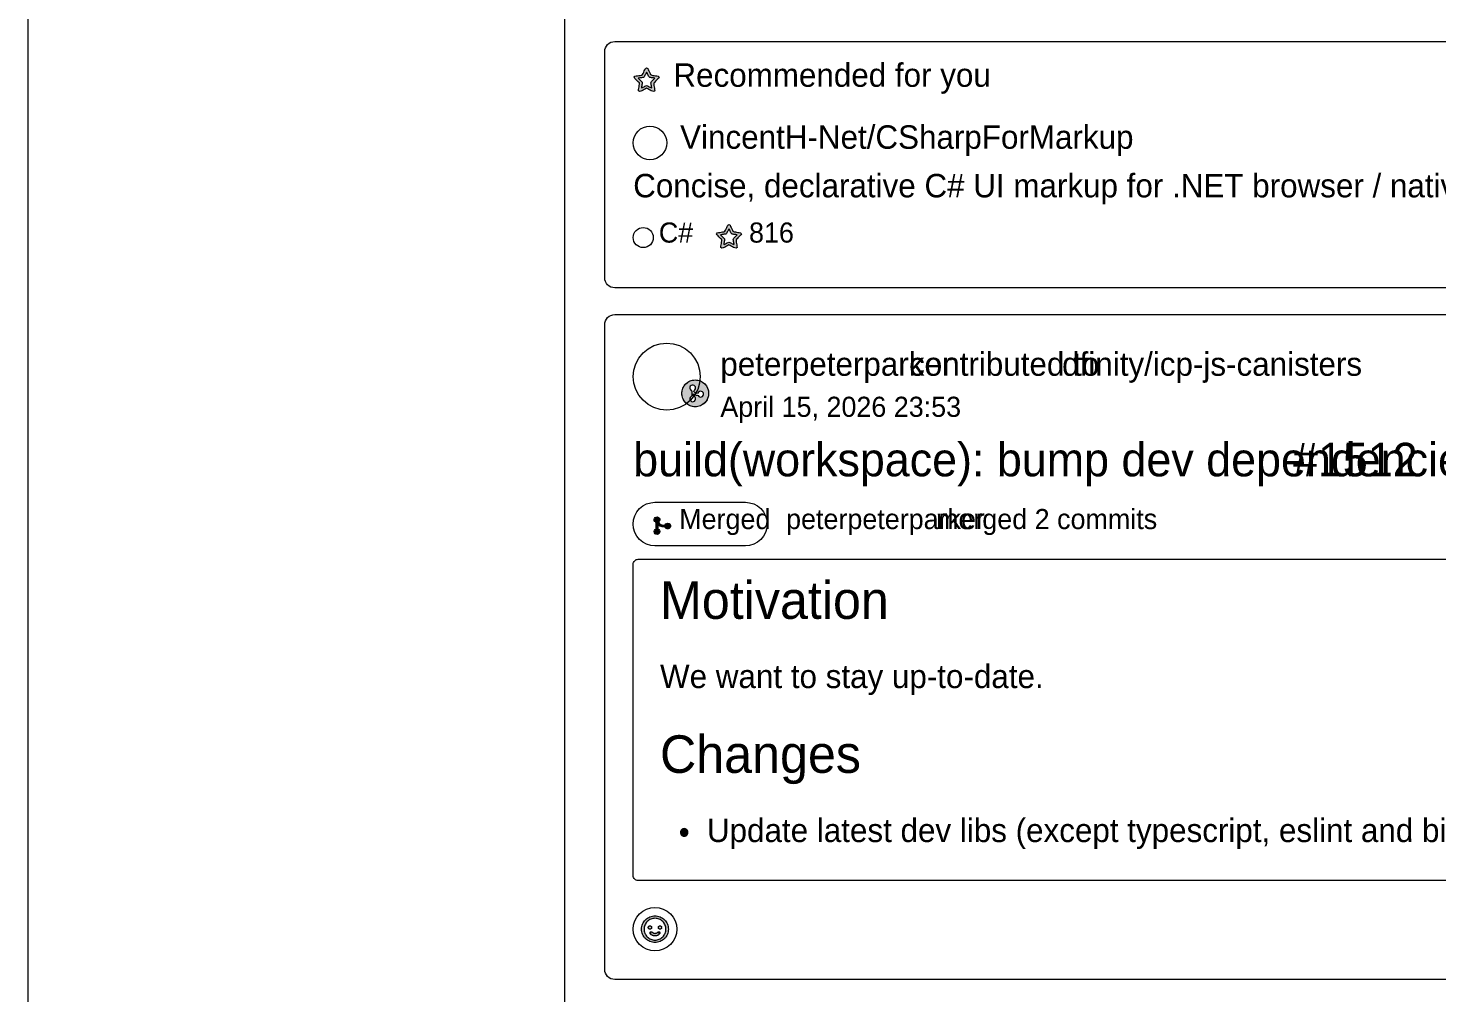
# Model space of a CAD drawing. Extents: x 0 to 2255, y 0 to 8703.
# Drawn here: x 0 to 840, y 6424 to 7000 of the extents above; entities that cross this region are included whole.
import ezdxf

# ---------------------------------------------------------------- set-up
doc = ezdxf.new("R2010")
doc.units = 0
doc.layers.get('0').update_dxf_attribs({"lineweight": 0})
doc.styles.add('Mona Sans VF', font='Mona Sans VF.ttf')

msp = doc.modelspace()

# ---------------------------------------------------------------- hatches: boundary and pattern name
at = {"true_color": 0x9198a1}
h = msp.add_hatch(color=256, dxfattribs=at)
h.dxf.hatch_style = 1
h.paths.add_polyline_path([(369, 6976.19), (369.65, 6975.8), (370.01, 6975.09), (370.36, 6974.38), (370.71, 6973.67), (371.06, 6972.95), (371.41, 6972.24), (372.03, 6971.89), (372.81, 6971.77), (373.6, 6971.66), (374.39, 6971.54), (375.17, 6971.43), (375.96, 6971.29), (376.4, 6970.68), (376.09, 6969.98), (375.53, 6969.42), (374.96, 6968.87), (374.39, 6968.31), (373.82, 6967.76), (373.25, 6967.2), (373.24, 6966.47), (373.38, 6965.68), (373.51, 6964.9), (373.65, 6964.12), (373.78, 6963.33), (373.83, 6962.55), (373.26, 6962.04), (372.52, 6962.24), (371.81, 6962.61), (371.11, 6962.98), (370.41, 6963.35), (369.7, 6963.72), (369, 6964.09), (368.29, 6963.72), (367.59, 6963.35), (366.89, 6962.98), (366.18, 6962.61), (365.48, 6962.24), (364.73, 6962.04), (364.17, 6962.55), (364.22, 6963.34), (364.36, 6964.12), (364.49, 6964.9), (364.62, 6965.69), (364.76, 6966.47), (364.75, 6967.21), (364.18, 6967.76), (363.61, 6968.32), (363.04, 6968.87), (362.47, 6969.43), (361.9, 6969.98), (361.59, 6970.68), (362.04, 6971.29), (362.83, 6971.43), (363.61, 6971.54), (364.4, 6971.66), (365.19, 6971.77), (365.97, 6971.89), (366.59, 6972.24), (366.94, 6972.95), (367.29, 6973.67), (367.64, 6974.38), (367.99, 6975.09), (368.35, 6975.8), (369, 6976.19)])
h.paths.add_polyline_path([(369, 6973.74), (368.76, 6973.25), (368.52, 6972.76), (368.28, 6972.27), (368.03, 6971.79), (367.79, 6971.3), (367.54, 6970.81), (367.08, 6970.53), (366.54, 6970.45), (366, 6970.38), (365.47, 6970.3), (364.93, 6970.22), (364.39, 6970.14), (364.03, 6970), (364.42, 6969.62), (364.81, 6969.24), (365.2, 6968.86), (365.6, 6968.48), (365.99, 6968.1), (366.34, 6967.69), (366.4, 6967.16), (366.31, 6966.62), (366.21, 6966.08), (366.12, 6965.54), (366.03, 6965.01), (365.94, 6964.47), (366.08, 6964.25), (366.56, 6964.5), (367.04, 6964.76), (367.52, 6965.01), (368.01, 6965.26), (368.49, 6965.52), (369, 6965.69), (369.51, 6965.52), (369.99, 6965.26), (370.48, 6965.01), (370.96, 6964.75), (371.44, 6964.5), (371.93, 6964.25), (372.06, 6964.47), (371.97, 6965.01), (371.88, 6965.54), (371.79, 6966.08), (371.69, 6966.62), (371.6, 6967.16), (371.66, 6967.69), (372.01, 6968.1), (372.4, 6968.48), (372.8, 6968.86), (373.19, 6969.24), (373.58, 6969.62), (373.97, 6970), (373.61, 6970.14), (373.07, 6970.22), (372.53, 6970.3), (371.99, 6970.37), (371.45, 6970.45), (370.91, 6970.53), (370.46, 6970.82), (370.21, 6971.3), (369.97, 6971.79), (369.72, 6972.28), (369.48, 6972.77), (369.24, 6973.26), (369, 6973.74)])
h = msp.add_hatch(color=256, dxfattribs=at)
h.dxf.hatch_style = 1
h.paths.add_polyline_path([(418.12, 6882.69), (418.78, 6882.3), (419.13, 6881.59), (419.48, 6880.88), (419.84, 6880.17), (420.19, 6879.45), (420.54, 6878.74), (421.15, 6878.39), (421.94, 6878.27), (422.73, 6878.16), (423.51, 6878.04), (424.3, 6877.93), (425.08, 6877.79), (425.53, 6877.18), (425.22, 6876.48), (424.65, 6875.92), (424.08, 6875.37), (423.51, 6874.81), (422.94, 6874.26), (422.37, 6873.7), (422.37, 6872.97), (422.5, 6872.18), (422.64, 6871.4), (422.77, 6870.62), (422.91, 6869.83), (422.95, 6869.05), (422.39, 6868.54), (421.64, 6868.74), (420.94, 6869.11), (420.23, 6869.48), (419.53, 6869.85), (418.83, 6870.22), (418.12, 6870.59), (417.42, 6870.22), (416.72, 6869.85), (416.01, 6869.48), (415.31, 6869.11), (414.6, 6868.74), (413.86, 6868.54), (413.29, 6869.05), (413.35, 6869.84), (413.48, 6870.62), (413.61, 6871.4), (413.75, 6872.19), (413.88, 6872.97), (413.88, 6873.71), (413.31, 6874.26), (412.74, 6874.82), (412.17, 6875.37), (411.6, 6875.93), (411.03, 6876.48), (410.72, 6877.18), (411.17, 6877.79), (411.95, 6877.93), (412.74, 6878.04), (413.52, 6878.16), (414.31, 6878.27), (415.1, 6878.39), (415.71, 6878.74), (416.06, 6879.45), (416.41, 6880.17), (416.77, 6880.88), (417.12, 6881.59), (417.47, 6882.3), (418.12, 6882.69)])
h.paths.add_polyline_path([(418.12, 6880.24), (417.88, 6879.75), (417.64, 6879.26), (417.4, 6878.77), (417.16, 6878.29), (416.92, 6877.8), (416.66, 6877.31), (416.21, 6877.03), (415.67, 6876.95), (415.13, 6876.88), (414.59, 6876.8), (414.05, 6876.72), (413.51, 6876.64), (413.16, 6876.5), (413.55, 6876.12), (413.94, 6875.74), (414.33, 6875.36), (414.72, 6874.98), (415.11, 6874.6), (415.47, 6874.19), (415.52, 6873.66), (415.43, 6873.12), (415.34, 6872.58), (415.25, 6872.04), (415.15, 6871.51), (415.06, 6870.97), (415.2, 6870.75), (415.68, 6871), (416.17, 6871.26), (416.65, 6871.51), (417.13, 6871.76), (417.62, 6872.02), (418.13, 6872.19), (418.64, 6872.02), (419.12, 6871.76), (419.6, 6871.51), (420.09, 6871.25), (420.57, 6871), (421.05, 6870.75), (421.19, 6870.97), (421.1, 6871.51), (421, 6872.04), (420.91, 6872.58), (420.82, 6873.12), (420.73, 6873.66), (420.78, 6874.19), (421.14, 6874.6), (421.53, 6874.98), (421.92, 6875.36), (422.31, 6875.74), (422.7, 6876.12), (423.09, 6876.5), (422.74, 6876.64), (422.2, 6876.72), (421.66, 6876.8), (421.12, 6876.87), (420.58, 6876.95), (420.04, 6877.03), (419.58, 6877.32), (419.33, 6877.8), (419.09, 6878.29), (418.85, 6878.78), (418.61, 6879.27), (418.37, 6879.76), (418.12, 6880.24)])
at = {"true_color": 0xab7df8}
h = msp.add_hatch(color=256, dxfattribs=at)
h.dxf.hatch_style = 1
h.paths.add_polyline_path([(398, 6773.94), (397.22, 6773.98), (396.44, 6774.09), (395.68, 6774.28), (394.94, 6774.54), (394.23, 6774.88), (393.56, 6775.29), (392.92, 6775.75), (392.34, 6776.28), (391.82, 6776.86), (391.35, 6777.49), (390.94, 6778.17), (390.61, 6778.88), (390.34, 6779.61), (390.15, 6780.38), (390.04, 6781.15), (390, 6781.94), (390.04, 6782.72), (390.15, 6783.5), (390.34, 6784.26), (390.61, 6785), (390.94, 6785.71), (391.35, 6786.38), (391.82, 6787.01), (392.34, 6787.59), (392.92, 6788.12), (393.56, 6788.59), (394.23, 6788.99), (394.94, 6789.33), (395.68, 6789.59), (396.44, 6789.79), (397.22, 6789.9), (398, 6789.94), (398.78, 6789.9), (399.56, 6789.79), (400.32, 6789.59), (401.06, 6789.33), (401.77, 6788.99), (402.44, 6788.59), (403.08, 6788.12), (403.66, 6787.59), (404.18, 6787.01), (404.65, 6786.38), (405.06, 6785.71), (405.39, 6785), (405.66, 6784.26), (405.85, 6783.5), (405.96, 6782.72), (406, 6781.94), (405.96, 6781.15), (405.85, 6780.38), (405.66, 6779.61), (405.39, 6778.88), (405.06, 6778.17), (404.65, 6777.49), (404.18, 6776.86), (403.66, 6776.28), (403.08, 6775.75), (402.44, 6775.29), (401.77, 6774.88), (401.06, 6774.54), (400.32, 6774.28), (399.56, 6774.09), (398.78, 6773.98), (398, 6773.94)])
h.paths.add_polyline_path([(398.25, 6785.19), (398.14, 6785.81), (397.81, 6786.34), (397.32, 6786.73), (396.72, 6786.92), (396.09, 6786.89), (395.52, 6786.64), (395.07, 6786.2), (394.81, 6785.62), (394.76, 6785), (394.94, 6784.4), (395.32, 6783.89), (395.85, 6783.56), (396, 6783.04), (396, 6782.4), (396, 6781.77), (396, 6781.14), (396, 6780.51), (395.56, 6780.16), (395.1, 6779.73), (394.82, 6779.17), (394.76, 6778.55), (394.92, 6777.94), (395.29, 6777.43), (395.81, 6777.08), (396.42, 6776.94), (397.04, 6777.02), (397.6, 6777.32), (398.01, 6777.8), (398.22, 6778.39), (398.22, 6779.02), (397.99, 6779.6), (397.57, 6780.07), (397.01, 6780.36), (397, 6780.98), (397, 6781.61), (397.44, 6781.38), (398.01, 6781.11), (398.62, 6780.96), (399.25, 6780.94), (399.69, 6780.65), (400.07, 6780.15), (400.6, 6779.81), (401.21, 6779.69), (401.83, 6779.79), (402.38, 6780.1), (402.78, 6780.59), (402.98, 6781.18), (402.96, 6781.81), (402.72, 6782.39), (402.29, 6782.85), (401.72, 6783.12), (401.1, 6783.18), (400.49, 6783.01), (399.98, 6782.65), (399.64, 6782.12), (399.13, 6781.94), (398.51, 6782), (397.93, 6782.25), (397.46, 6782.67), (397.14, 6783.21), (397.32, 6783.64), (397.81, 6784.03), (398.14, 6784.57), (398.25, 6785.19)])
at = {"true_color": 0xffffff}
h = msp.add_hatch(color=256, dxfattribs=at)
h.dxf.hatch_style = 1
h.paths.add_polyline_path([(376.09, 6705.07), (376.46, 6704.5), (376.94, 6704.02), (377.51, 6703.65), (378.15, 6703.41), (378.83, 6703.31), (379.51, 6703.31), (380.06, 6703.52), (380.48, 6704.05), (381.08, 6704.37), (381.76, 6704.43), (382.4, 6704.21), (382.91, 6703.76), (383.2, 6703.15), (383.23, 6702.47), (382.98, 6701.84), (382.51, 6701.35), (381.88, 6701.09), (381.2, 6701.1), (380.58, 6701.38), (380.12, 6701.87), (379.64, 6702.19), (378.95, 6702.19), (378.27, 6702.24), (377.61, 6702.4), (376.98, 6702.66), (376.4, 6703.02), (375.88, 6703.46), (375.75, 6703.1), (375.75, 6702.41), (375.75, 6701.73), (375.75, 6701.05), (376.27, 6700.67), (376.69, 6700.14), (376.87, 6699.48), (376.78, 6698.81), (376.43, 6698.23), (375.87, 6697.83), (375.21, 6697.69), (374.54, 6697.82), (373.98, 6698.2), (373.61, 6698.77), (373.5, 6699.44), (373.66, 6700.1), (374.07, 6700.64), (374.62, 6701), (374.62, 6701.68), (374.62, 6702.37), (374.62, 6703.05), (374.62, 6703.74), (374.62, 6704.42), (374.45, 6704.98), (373.91, 6705.4), (373.58, 6705.99), (373.51, 6706.67), (373.71, 6707.31), (374.15, 6707.83), (374.76, 6708.13), (375.44, 6708.17), (376.08, 6707.93), (376.57, 6707.47), (376.84, 6706.85), (376.84, 6706.17), (376.58, 6705.54), (376.09, 6705.07)])
h.paths.add_polyline_path([(375.19, 6698.81), (375.24, 6698.82), (375.3, 6698.82), (375.35, 6698.84), (375.4, 6698.86), (375.45, 6698.88), (375.5, 6698.91), (375.54, 6698.94), (375.59, 6698.98), (375.62, 6699.02), (375.66, 6699.06), (375.68, 6699.11), (375.71, 6699.16), (375.73, 6699.21), (375.74, 6699.27), (375.75, 6699.32), (375.75, 6699.38), (375.75, 6699.43), (375.74, 6699.48), (375.73, 6699.54), (375.71, 6699.59), (375.68, 6699.64), (375.66, 6699.69), (375.62, 6699.73), (375.59, 6699.77), (375.54, 6699.81), (375.5, 6699.84), (375.45, 6699.87), (375.4, 6699.89), (375.35, 6699.91), (375.3, 6699.93), (375.24, 6699.93), (375.19, 6699.94), (375.13, 6699.93), (375.08, 6699.93), (375.02, 6699.91), (374.97, 6699.89), (374.92, 6699.87), (374.88, 6699.84), (374.83, 6699.81), (374.79, 6699.77), (374.75, 6699.73), (374.72, 6699.69), (374.69, 6699.64), (374.67, 6699.59), (374.65, 6699.54), (374.64, 6699.48), (374.63, 6699.43), (374.62, 6699.38), (374.63, 6699.32), (374.64, 6699.27), (374.65, 6699.21), (374.67, 6699.16), (374.69, 6699.11), (374.72, 6699.06), (374.75, 6699.02), (374.79, 6698.98), (374.83, 6698.94), (374.88, 6698.91), (374.92, 6698.88), (374.97, 6698.86), (375.02, 6698.84), (375.08, 6698.82), (375.13, 6698.82), (375.19, 6698.81)])
h.paths.add_polyline_path([(381.56, 6702.19), (381.62, 6702.19), (381.67, 6702.2), (381.73, 6702.21), (381.78, 6702.23), (381.83, 6702.25), (381.87, 6702.28), (381.92, 6702.32), (381.96, 6702.35), (382, 6702.39), (382.03, 6702.44), (382.06, 6702.48), (382.08, 6702.53), (382.1, 6702.59), (382.11, 6702.64), (382.12, 6702.69), (382.12, 6702.75), (382.12, 6702.81), (382.11, 6702.86), (382.1, 6702.91), (382.08, 6702.97), (382.06, 6703.02), (382.03, 6703.06), (382, 6703.11), (381.96, 6703.15), (381.92, 6703.18), (381.87, 6703.22), (381.83, 6703.25), (381.78, 6703.27), (381.73, 6703.29), (381.67, 6703.3), (381.62, 6703.31), (381.56, 6703.31), (381.51, 6703.31), (381.45, 6703.3), (381.4, 6703.29), (381.35, 6703.27), (381.3, 6703.25), (381.25, 6703.22), (381.21, 6703.18), (381.16, 6703.15), (381.13, 6703.11), (381.09, 6703.06), (381.07, 6703.02), (381.04, 6702.97), (381.02, 6702.91), (381.01, 6702.86), (381, 6702.81), (381, 6702.75), (381, 6702.69), (381.01, 6702.64), (381.02, 6702.59), (381.04, 6702.53), (381.07, 6702.48), (381.09, 6702.44), (381.13, 6702.39), (381.16, 6702.35), (381.21, 6702.32), (381.25, 6702.28), (381.3, 6702.25), (381.35, 6702.23), (381.4, 6702.21), (381.45, 6702.2), (381.51, 6702.19), (381.56, 6702.19)])
h.paths.add_polyline_path([(375.75, 6706.5), (375.75, 6706.56), (375.74, 6706.61), (375.73, 6706.66), (375.71, 6706.72), (375.68, 6706.76), (375.65, 6706.81), (375.62, 6706.86), (375.58, 6706.9), (375.54, 6706.93), (375.5, 6706.97), (375.45, 6707), (375.4, 6707.02), (375.35, 6707.04), (375.3, 6707.05), (375.24, 6707.06), (375.19, 6707.06), (375.13, 6707.06), (375.08, 6707.05), (375.02, 6707.04), (374.97, 6707.02), (374.92, 6706.99), (374.87, 6706.96), (374.83, 6706.93), (374.79, 6706.89), (374.75, 6706.85), (374.72, 6706.81), (374.69, 6706.76), (374.67, 6706.71), (374.65, 6706.66), (374.64, 6706.61), (374.63, 6706.55), (374.62, 6706.5), (374.63, 6706.44), (374.64, 6706.39), (374.65, 6706.33), (374.67, 6706.28), (374.69, 6706.23), (374.72, 6706.18), (374.75, 6706.14), (374.79, 6706.1), (374.83, 6706.06), (374.88, 6706.03), (374.92, 6706), (374.97, 6705.98), (375.03, 6705.96), (375.08, 6705.95), (375.13, 6705.94), (375.19, 6705.94), (375.24, 6705.94), (375.3, 6705.95), (375.35, 6705.96), (375.4, 6705.98), (375.45, 6706), (375.5, 6706.03), (375.55, 6706.06), (375.59, 6706.1), (375.62, 6706.14), (375.66, 6706.19), (375.68, 6706.23), (375.71, 6706.28), (375.73, 6706.34), (375.74, 6706.39), (375.75, 6706.44), (375.75, 6706.5)])
at = {"true_color": 0x9198a1}
h = msp.add_hatch(color=256, dxfattribs=at)
h.dxf.hatch_style = 1
h.paths.add_polyline_path([(374, 6470.12), (374.78, 6470.09), (375.56, 6469.97), (376.32, 6469.78), (377.06, 6469.52), (377.77, 6469.18), (378.44, 6468.78), (379.08, 6468.31), (379.66, 6467.78), (380.18, 6467.2), (380.65, 6466.57), (381.06, 6465.9), (381.39, 6465.19), (381.66, 6464.45), (381.85, 6463.69), (381.96, 6462.91), (382, 6462.12), (381.96, 6461.34), (381.85, 6460.56), (381.66, 6459.8), (381.39, 6459.06), (381.06, 6458.35), (380.65, 6457.68), (380.18, 6457.05), (379.66, 6456.47), (379.08, 6455.94), (378.44, 6455.47), (377.77, 6455.07), (377.06, 6454.73), (376.32, 6454.47), (375.56, 6454.28), (374.78, 6454.16), (374, 6454.12), (373.22, 6454.16), (372.44, 6454.28), (371.68, 6454.47), (370.94, 6454.73), (370.23, 6455.07), (369.56, 6455.47), (368.92, 6455.94), (368.34, 6456.47), (367.82, 6457.05), (367.35, 6457.68), (366.94, 6458.35), (366.61, 6459.06), (366.34, 6459.8), (366.15, 6460.56), (366.04, 6461.34), (366, 6462.12), (366.04, 6462.91), (366.15, 6463.69), (366.34, 6464.45), (366.61, 6465.19), (366.94, 6465.9), (367.35, 6466.57), (367.82, 6467.2), (368.34, 6467.78), (368.92, 6468.31), (369.56, 6468.78), (370.23, 6469.18), (370.94, 6469.52), (371.68, 6469.78), (372.44, 6469.97), (373.22, 6470.09), (374, 6470.12)])
h.paths.add_polyline_path([(367.5, 6462.12), (367.53, 6461.49), (367.62, 6460.86), (367.78, 6460.24), (367.99, 6459.64), (368.27, 6459.06), (368.59, 6458.51), (368.98, 6458), (369.4, 6457.53), (369.88, 6457.1), (370.39, 6456.72), (370.94, 6456.39), (371.51, 6456.12), (372.11, 6455.9), (372.73, 6455.75), (373.36, 6455.66), (374, 6455.62), (374.64, 6455.66), (375.27, 6455.75), (375.89, 6455.9), (376.49, 6456.12), (377.06, 6456.39), (377.61, 6456.72), (378.12, 6457.1), (378.6, 6457.53), (379.02, 6458), (379.41, 6458.51), (379.73, 6459.06), (380.01, 6459.64), (380.22, 6460.24), (380.38, 6460.86), (380.47, 6461.49), (380.5, 6462.12), (380.47, 6462.76), (380.38, 6463.39), (380.22, 6464.01), (380.01, 6464.61), (379.73, 6465.19), (379.41, 6465.74), (379.02, 6466.25), (378.6, 6466.72), (378.12, 6467.15), (377.61, 6467.53), (377.06, 6467.86), (376.49, 6468.13), (375.89, 6468.35), (375.27, 6468.5), (374.64, 6468.59), (374, 6468.62), (373.36, 6468.59), (372.73, 6468.5), (372.11, 6468.35), (371.51, 6468.13), (370.94, 6467.86), (370.39, 6467.53), (369.88, 6467.15), (369.4, 6466.72), (368.98, 6466.25), (368.59, 6465.74), (368.27, 6465.19), (367.99, 6464.61), (367.78, 6464.01), (367.62, 6463.39), (367.53, 6462.76), (367.5, 6462.12)])
h.paths.add_polyline_path([(371.32, 6460.49), (371.55, 6460.6), (371.81, 6460.62), (372.05, 6460.56), (372.27, 6460.42), (372.44, 6460.23), (372.63, 6460.06), (372.84, 6459.91), (373.08, 6459.8), (373.32, 6459.72), (373.57, 6459.66), (373.82, 6459.63), (374.08, 6459.63), (374.34, 6459.65), (374.59, 6459.69), (374.84, 6459.77), (375.07, 6459.87), (375.29, 6460), (375.49, 6460.16), (375.67, 6460.35), (375.86, 6460.52), (376.1, 6460.61), (376.35, 6460.62), (376.6, 6460.54), (376.8, 6460.39), (376.94, 6460.18), (377, 6459.93), (376.97, 6459.67), (376.86, 6459.45), (376.73, 6459.28), (376.56, 6459.1), (376.36, 6458.93), (376.16, 6458.77), (375.94, 6458.64), (375.71, 6458.52), (375.48, 6458.41), (375.24, 6458.32), (374.99, 6458.25), (374.74, 6458.19), (374.49, 6458.15), (374.23, 6458.13), (373.97, 6458.13), (373.72, 6458.13), (373.46, 6458.16), (373.21, 6458.2), (372.96, 6458.26), (372.71, 6458.34), (372.47, 6458.43), (372.24, 6458.54), (372.01, 6458.66), (371.8, 6458.81), (371.6, 6458.97), (371.41, 6459.14), (371.23, 6459.33), (371.22, 6459.5), (371.43, 6459.65), (371.64, 6459.8), (371.65, 6459.8), (371.43, 6459.65), (371.22, 6459.51), (371.06, 6459.58), (371, 6459.82), (371.03, 6460.08), (371.14, 6460.31), (371.32, 6460.49)])
h.paths.add_polyline_path([(378, 6463.12), (378, 6463.03), (377.98, 6462.93), (377.96, 6462.83), (377.92, 6462.74), (377.88, 6462.65), (377.83, 6462.57), (377.77, 6462.49), (377.71, 6462.42), (377.63, 6462.35), (377.56, 6462.29), (377.47, 6462.24), (377.38, 6462.2), (377.29, 6462.17), (377.2, 6462.14), (377.1, 6462.13), (377, 6462.12), (376.9, 6462.13), (376.8, 6462.14), (376.71, 6462.17), (376.62, 6462.2), (376.53, 6462.24), (376.44, 6462.29), (376.37, 6462.35), (376.29, 6462.42), (376.23, 6462.49), (376.17, 6462.57), (376.12, 6462.65), (376.08, 6462.74), (376.04, 6462.83), (376.02, 6462.93), (376, 6463.03), (376, 6463.12), (376, 6463.22), (376.02, 6463.32), (376.04, 6463.42), (376.08, 6463.51), (376.12, 6463.6), (376.17, 6463.68), (376.23, 6463.76), (376.29, 6463.83), (376.37, 6463.9), (376.44, 6463.96), (376.53, 6464.01), (376.62, 6464.05), (376.71, 6464.08), (376.8, 6464.11), (376.9, 6464.12), (377, 6464.12), (377.1, 6464.12), (377.2, 6464.11), (377.29, 6464.08), (377.38, 6464.05), (377.47, 6464.01), (377.56, 6463.96), (377.63, 6463.9), (377.71, 6463.83), (377.77, 6463.76), (377.83, 6463.68), (377.88, 6463.6), (377.92, 6463.51), (377.96, 6463.42), (377.98, 6463.32), (378, 6463.22), (378, 6463.12)])
h.paths.add_polyline_path([(371, 6462.12), (370.9, 6462.13), (370.8, 6462.14), (370.71, 6462.17), (370.62, 6462.2), (370.53, 6462.24), (370.44, 6462.29), (370.37, 6462.35), (370.29, 6462.42), (370.23, 6462.49), (370.17, 6462.57), (370.12, 6462.65), (370.08, 6462.74), (370.04, 6462.83), (370.02, 6462.93), (370, 6463.03), (370, 6463.12), (370, 6463.22), (370.02, 6463.32), (370.04, 6463.42), (370.08, 6463.51), (370.12, 6463.6), (370.17, 6463.68), (370.23, 6463.76), (370.29, 6463.83), (370.37, 6463.9), (370.44, 6463.96), (370.53, 6464.01), (370.62, 6464.05), (370.71, 6464.08), (370.8, 6464.11), (370.9, 6464.12), (371, 6464.12), (371.1, 6464.12), (371.2, 6464.11), (371.29, 6464.08), (371.38, 6464.05), (371.47, 6464.01), (371.56, 6463.96), (371.63, 6463.9), (371.71, 6463.83), (371.77, 6463.76), (371.83, 6463.68), (371.88, 6463.6), (371.92, 6463.51), (371.96, 6463.42), (371.98, 6463.32), (372, 6463.22), (372, 6463.12), (372, 6463.03), (371.98, 6462.93), (371.96, 6462.83), (371.92, 6462.74), (371.88, 6462.65), (371.83, 6462.57), (371.77, 6462.49), (371.71, 6462.42), (371.63, 6462.35), (371.56, 6462.29), (371.47, 6462.24), (371.38, 6462.2), (371.29, 6462.17), (371.2, 6462.14), (371.1, 6462.13), (371, 6462.12)])
h.paths.add_polyline_path([(376.25, 6459.88), (376.27, 6459.86), (376.29, 6459.85), (376.31, 6459.84), (376.32, 6459.82), (376.34, 6459.81), (376.36, 6459.8), (376.38, 6459.78), (376.4, 6459.77), (376.42, 6459.76), (376.44, 6459.74), (376.45, 6459.73), (376.47, 6459.72), (376.49, 6459.71), (376.51, 6459.69), (376.53, 6459.68), (376.55, 6459.67), (376.56, 6459.65), (376.58, 6459.64), (376.6, 6459.63), (376.62, 6459.61), (376.64, 6459.6), (376.66, 6459.59), (376.68, 6459.58), (376.69, 6459.56), (376.71, 6459.55), (376.73, 6459.54), (376.75, 6459.52), (376.77, 6459.51), (376.79, 6459.5), (376.81, 6459.48), (376.82, 6459.47), (376.84, 6459.46), (376.82, 6459.47), (376.81, 6459.48), (376.79, 6459.5), (376.77, 6459.51), (376.75, 6459.52), (376.73, 6459.54), (376.71, 6459.55), (376.69, 6459.56), (376.68, 6459.58), (376.66, 6459.59), (376.64, 6459.6), (376.62, 6459.62), (376.6, 6459.63), (376.58, 6459.64), (376.56, 6459.65), (376.55, 6459.67), (376.53, 6459.68), (376.51, 6459.69), (376.49, 6459.71), (376.47, 6459.72), (376.45, 6459.73), (376.44, 6459.75), (376.42, 6459.76), (376.4, 6459.77), (376.38, 6459.78), (376.36, 6459.8), (376.34, 6459.81), (376.32, 6459.82), (376.31, 6459.84), (376.29, 6459.85), (376.27, 6459.86), (376.25, 6459.88)])

# ---------------------------------------------------------------- linework, layer by layer
at = {"true_color": 0x0d1117}
for points in [[(0, 8703), (1280, 8703), (1280, 0.44), (0, 0.44), (0, 8703)], [(0, 8639), (1280, 8639), (1280, 0.44), (0, 0.44), (0, 8639)], [(0, 8639), (320, 8639), (320, 0.44), (0, 0.44), (0, 8639)], [(398, 6789.94), (398, 6789.94), (398, 6789.94), (399.56, 6789.78), (401.06, 6789.33), (402.44, 6788.59), (403.66, 6787.59), (404.65, 6786.38), (405.39, 6785), (405.85, 6783.5), (406, 6781.94), (406, 6781.94), (406, 6781.94), (405.85, 6780.38), (405.39, 6778.88), (404.65, 6777.49), (403.66, 6776.28), (402.44, 6775.29), (401.06, 6774.55), (399.56, 6774.09), (398, 6773.94), (398, 6773.94), (398, 6773.94), (396.44, 6774.09), (394.94, 6774.55), (393.56, 6775.29), (392.34, 6776.28), (391.35, 6777.49), (390.61, 6778.88), (390.15, 6780.38), (390, 6781.94), (390, 6781.94), (390, 6781.94), (390.15, 6783.5), (390.61, 6785), (391.35, 6786.38), (392.34, 6787.59), (393.56, 6788.59), (394.94, 6789.33), (396.44, 6789.78), (398, 6789.94), (398, 6789.94)]]:
    msp.add_lwpolyline(points, dxfattribs=at)
at = {"true_color": 0x010409}
for points in [[(0, 8639), (1280, 8639), (1280, 0.44), (0, 0.44), (0, 8639)], [(371, 6941.44), (371, 6941.44), (371, 6941.44), (372.95, 6941.25), (374.83, 6940.68), (376.56, 6939.75), (378.07, 6938.51), (379.31, 6936.99), (380.24, 6935.26), (380.81, 6933.39), (381, 6931.44), (381, 6931.44), (381, 6931.44), (380.81, 6929.49), (380.24, 6927.61), (379.31, 6925.88), (378.07, 6924.37), (376.56, 6923.12), (374.83, 6922.2), (372.95, 6921.63), (371, 6921.44), (371, 6921.44), (371, 6921.44), (369.05, 6921.63), (367.17, 6922.2), (365.44, 6923.12), (363.93, 6924.37), (362.69, 6925.88), (361.76, 6927.61), (361.19, 6929.49), (361, 6931.44), (361, 6931.44), (361, 6931.44), (361.19, 6933.39), (361.76, 6935.26), (362.69, 6936.99), (363.93, 6938.51), (365.44, 6939.75), (367.17, 6940.68), (369.05, 6941.25), (371, 6941.44), (371, 6941.44)], [(381, 6811.94), (381, 6811.94), (381, 6811.94), (384.9, 6811.55), (388.65, 6810.42), (392.11, 6808.57), (395.14, 6806.08), (397.63, 6803.05), (399.48, 6799.59), (400.62, 6795.84), (401, 6791.94), (401, 6791.94), (401, 6791.94), (400.62, 6788.04), (399.48, 6784.28), (397.63, 6780.83), (395.14, 6777.8), (392.11, 6775.31), (388.65, 6773.46), (384.9, 6772.32), (381, 6771.94), (381, 6771.94), (381, 6771.94), (377.1, 6772.32), (373.35, 6773.46), (369.89, 6775.31), (366.86, 6777.8), (364.37, 6780.83), (362.52, 6784.28), (361.38, 6788.04), (361, 6791.94), (361, 6791.94), (361, 6791.94), (361.38, 6795.84), (362.52, 6799.59), (364.37, 6803.05), (366.86, 6806.08), (369.89, 6808.57), (373.35, 6810.42), (377.1, 6811.55), (381, 6811.94), (381, 6811.94)]]:
    msp.add_lwpolyline(points, dxfattribs=at)
at = {"true_color": 0x3d444d}
for points in [[(998.03, 6844.94), (350, 6844.94), (350, 6844.94), (348.83, 6845.05), (347.7, 6845.39), (346.67, 6845.95), (345.76, 6846.69), (345.01, 6847.6), (344.46, 6848.64), (344.12, 6849.77), (344, 6850.94), (344, 6985.94), (344, 6985.94), (344.12, 6987.11), (344.46, 6988.23), (345.01, 6989.27), (345.76, 6990.18), (346.67, 6990.93), (347.7, 6991.48), (348.83, 6991.82), (350, 6991.94), (350, 6991.94)], [(350, 6991.94), (998.03, 6991.94)], [(998.03, 6432.12), (350, 6432.12), (350, 6432.12), (348.83, 6432.24), (347.7, 6432.58), (346.67, 6433.14), (345.76, 6433.88), (345.01, 6434.79), (344.46, 6435.83), (344.12, 6436.95), (344, 6438.12), (344, 6822.94), (344, 6822.94), (344.12, 6824.11), (344.46, 6825.23), (345.01, 6826.27), (345.76, 6827.18), (346.67, 6827.93), (347.7, 6828.48), (348.83, 6828.82), (350, 6828.94), (350, 6828.94)], [(350, 6828.94), (998.03, 6828.94)], [(374, 6475.12), (374, 6475.12), (374, 6475.12), (376.54, 6474.88), (378.97, 6474.14), (381.22, 6472.93), (383.19, 6471.32), (384.81, 6469.35), (386.01, 6467.1), (386.75, 6464.66), (387, 6462.12), (387, 6462.12), (387, 6462.12), (386.75, 6459.59), (386.01, 6457.15), (384.81, 6454.9), (383.19, 6452.93), (381.22, 6451.32), (378.97, 6450.11), (376.54, 6449.37), (374, 6449.12), (374, 6449.12), (374, 6449.12), (371.46, 6449.37), (369.03, 6450.11), (366.78, 6451.32), (364.81, 6452.93), (363.19, 6454.9), (361.99, 6457.15), (361.25, 6459.59), (361, 6462.12), (361, 6462.12), (361, 6462.12), (361.25, 6464.66), (361.99, 6467.1), (363.19, 6469.35), (364.81, 6471.32), (366.78, 6472.93), (369.03, 6474.14), (371.46, 6474.88), (374, 6475.12), (374, 6475.12)]]:
    msp.add_lwpolyline(points, dxfattribs=at)
at = {"true_color": 0x9198a1}
for points in [[(369, 6976.19), (369.65, 6975.8), (370.01, 6975.09), (370.36, 6974.38), (370.71, 6973.67), (371.06, 6972.95), (371.41, 6972.24), (372.03, 6971.89), (372.81, 6971.77), (373.6, 6971.66), (374.39, 6971.54), (375.17, 6971.43), (375.96, 6971.29), (376.4, 6970.68), (376.09, 6969.98), (375.53, 6969.42), (374.96, 6968.87), (374.39, 6968.31), (373.82, 6967.76), (373.25, 6967.2), (373.24, 6966.47), (373.38, 6965.68), (373.51, 6964.9), (373.65, 6964.12), (373.78, 6963.33), (373.83, 6962.55), (373.26, 6962.04), (372.52, 6962.24), (371.81, 6962.61), (371.11, 6962.98), (370.41, 6963.35), (369.7, 6963.72), (369, 6964.09), (368.29, 6963.72), (367.59, 6963.35), (366.89, 6962.98), (366.18, 6962.61), (365.48, 6962.24), (364.73, 6962.04), (364.17, 6962.55), (364.22, 6963.34), (364.36, 6964.12), (364.49, 6964.9), (364.62, 6965.69), (364.76, 6966.47), (364.75, 6967.21), (364.18, 6967.76), (363.61, 6968.32), (363.04, 6968.87), (362.47, 6969.43), (361.9, 6969.98), (361.59, 6970.68), (362.04, 6971.29), (362.83, 6971.43), (363.61, 6971.54), (364.4, 6971.66), (365.19, 6971.77), (365.97, 6971.89), (366.59, 6972.24), (366.94, 6972.95), (367.29, 6973.67), (367.64, 6974.38), (367.99, 6975.09), (368.35, 6975.8), (369, 6976.19), (369, 6976.19)], [(369, 6973.74), (368.76, 6973.25), (368.52, 6972.76), (368.28, 6972.27), (368.03, 6971.79), (367.79, 6971.3), (367.54, 6970.81), (367.08, 6970.53), (366.54, 6970.45), (366, 6970.38), (365.47, 6970.3), (364.93, 6970.22), (364.39, 6970.14), (364.03, 6970), (364.42, 6969.62), (364.81, 6969.24), (365.2, 6968.86), (365.6, 6968.48), (365.99, 6968.1), (366.34, 6967.69), (366.4, 6967.16), (366.31, 6966.62), (366.21, 6966.08), (366.12, 6965.54), (366.03, 6965.01), (365.94, 6964.47), (366.08, 6964.25), (366.56, 6964.5), (367.04, 6964.76), (367.52, 6965.01), (368.01, 6965.26), (368.49, 6965.52), (369, 6965.69), (369.51, 6965.52), (369.99, 6965.26), (370.48, 6965.01), (370.96, 6964.75), (371.44, 6964.5), (371.93, 6964.25), (372.06, 6964.47), (371.97, 6965.01), (371.88, 6965.54), (371.79, 6966.08), (371.69, 6966.62), (371.6, 6967.16), (371.66, 6967.69), (372.01, 6968.1), (372.4, 6968.48), (372.8, 6968.86), (373.19, 6969.24), (373.58, 6969.62), (373.97, 6970), (373.61, 6970.14), (373.07, 6970.22), (372.53, 6970.3), (371.99, 6970.37), (371.45, 6970.45), (370.91, 6970.53), (370.46, 6970.82), (370.21, 6971.3), (369.97, 6971.79), (369.72, 6972.28), (369.48, 6972.77), (369.24, 6973.26), (369, 6973.74), (369, 6973.74)], [(418.12, 6882.69), (418.78, 6882.3), (419.13, 6881.59), (419.48, 6880.88), (419.84, 6880.17), (420.19, 6879.45), (420.54, 6878.74), (421.15, 6878.39), (421.94, 6878.27), (422.73, 6878.16), (423.51, 6878.04), (424.3, 6877.93), (425.08, 6877.79), (425.53, 6877.18), (425.22, 6876.48), (424.65, 6875.92), (424.08, 6875.37), (423.51, 6874.81), (422.94, 6874.26), (422.37, 6873.7), (422.37, 6872.97), (422.5, 6872.18), (422.64, 6871.4), (422.77, 6870.62), (422.91, 6869.83), (422.95, 6869.05), (422.39, 6868.54), (421.64, 6868.74), (420.94, 6869.11), (420.23, 6869.48), (419.53, 6869.85), (418.83, 6870.22), (418.12, 6870.59), (417.42, 6870.22), (416.72, 6869.85), (416.01, 6869.48), (415.31, 6869.11), (414.6, 6868.74), (413.86, 6868.54), (413.29, 6869.05), (413.35, 6869.84), (413.48, 6870.62), (413.61, 6871.4), (413.75, 6872.19), (413.88, 6872.97), (413.88, 6873.71), (413.31, 6874.26), (412.74, 6874.82), (412.17, 6875.37), (411.6, 6875.93), (411.03, 6876.48), (410.72, 6877.18), (411.17, 6877.79), (411.95, 6877.93), (412.74, 6878.04), (413.52, 6878.16), (414.31, 6878.27), (415.1, 6878.39), (415.71, 6878.74), (416.06, 6879.45), (416.41, 6880.17), (416.77, 6880.88), (417.12, 6881.59), (417.47, 6882.3), (418.12, 6882.69), (418.12, 6882.69)], [(418.12, 6880.24), (417.88, 6879.75), (417.64, 6879.26), (417.4, 6878.77), (417.16, 6878.29), (416.92, 6877.8), (416.66, 6877.31), (416.21, 6877.03), (415.67, 6876.95), (415.13, 6876.88), (414.59, 6876.8), (414.05, 6876.72), (413.51, 6876.64), (413.16, 6876.5), (413.55, 6876.12), (413.94, 6875.74), (414.33, 6875.36), (414.72, 6874.98), (415.11, 6874.6), (415.47, 6874.19), (415.52, 6873.66), (415.43, 6873.12), (415.34, 6872.58), (415.25, 6872.04), (415.15, 6871.51), (415.06, 6870.97), (415.2, 6870.75), (415.68, 6871), (416.17, 6871.26), (416.65, 6871.51), (417.13, 6871.76), (417.62, 6872.02), (418.13, 6872.19), (418.64, 6872.02), (419.12, 6871.76), (419.6, 6871.51), (420.09, 6871.25), (420.57, 6871), (421.05, 6870.75), (421.19, 6870.97), (421.1, 6871.51), (421, 6872.04), (420.91, 6872.58), (420.82, 6873.12), (420.73, 6873.66), (420.78, 6874.19), (421.14, 6874.6), (421.53, 6874.98), (421.92, 6875.36), (422.31, 6875.74), (422.7, 6876.12), (423.09, 6876.5), (422.74, 6876.64), (422.2, 6876.72), (421.66, 6876.8), (421.12, 6876.87), (420.58, 6876.95), (420.04, 6877.03), (419.58, 6877.32), (419.33, 6877.8), (419.09, 6878.29), (418.85, 6878.78), (418.61, 6879.27), (418.37, 6879.76), (418.12, 6880.24), (418.12, 6880.24)], [(374, 6470.12), (374.78, 6470.09), (375.56, 6469.97), (376.32, 6469.78), (377.06, 6469.52), (377.77, 6469.18), (378.44, 6468.78), (379.08, 6468.31), (379.66, 6467.78), (380.18, 6467.2), (380.65, 6466.57), (381.06, 6465.9), (381.39, 6465.19), (381.66, 6464.45), (381.85, 6463.69), (381.96, 6462.91), (382, 6462.12), (381.96, 6461.34), (381.85, 6460.56), (381.66, 6459.8), (381.39, 6459.06), (381.06, 6458.35), (380.65, 6457.68), (380.18, 6457.05), (379.66, 6456.47), (379.08, 6455.94), (378.44, 6455.47), (377.77, 6455.07), (377.06, 6454.73), (376.32, 6454.47), (375.56, 6454.28), (374.78, 6454.16), (374, 6454.12), (373.22, 6454.16), (372.44, 6454.28), (371.68, 6454.47), (370.94, 6454.73), (370.23, 6455.07), (369.56, 6455.47), (368.92, 6455.94), (368.34, 6456.47), (367.82, 6457.05), (367.35, 6457.68), (366.94, 6458.35), (366.61, 6459.06), (366.34, 6459.8), (366.15, 6460.56), (366.04, 6461.34), (366, 6462.12), (366.04, 6462.91), (366.15, 6463.69), (366.34, 6464.45), (366.61, 6465.19), (366.94, 6465.9), (367.35, 6466.57), (367.82, 6467.2), (368.34, 6467.78), (368.92, 6468.31), (369.56, 6468.78), (370.23, 6469.18), (370.94, 6469.52), (371.68, 6469.78), (372.44, 6469.97), (373.22, 6470.09), (374, 6470.12), (374, 6470.12)], [(367.5, 6462.12), (367.53, 6461.49), (367.62, 6460.86), (367.78, 6460.24), (367.99, 6459.64), (368.27, 6459.06), (368.59, 6458.51), (368.98, 6458), (369.4, 6457.53), (369.88, 6457.1), (370.39, 6456.72), (370.94, 6456.39), (371.51, 6456.12), (372.11, 6455.9), (372.73, 6455.75), (373.36, 6455.66), (374, 6455.62), (374.64, 6455.66), (375.27, 6455.75), (375.89, 6455.9), (376.49, 6456.12), (377.06, 6456.39), (377.61, 6456.72), (378.12, 6457.1), (378.6, 6457.53), (379.02, 6458), (379.41, 6458.51), (379.73, 6459.06), (380.01, 6459.64), (380.22, 6460.24), (380.38, 6460.86), (380.47, 6461.49), (380.5, 6462.12), (380.47, 6462.76), (380.38, 6463.39), (380.22, 6464.01), (380.01, 6464.61), (379.73, 6465.19), (379.41, 6465.74), (379.02, 6466.25), (378.6, 6466.72), (378.12, 6467.15), (377.61, 6467.53), (377.06, 6467.86), (376.49, 6468.13), (375.89, 6468.35), (375.27, 6468.5), (374.64, 6468.59), (374, 6468.62), (373.36, 6468.59), (372.73, 6468.5), (372.11, 6468.35), (371.51, 6468.13), (370.94, 6467.86), (370.39, 6467.53), (369.88, 6467.15), (369.4, 6466.72), (368.98, 6466.25), (368.59, 6465.74), (368.27, 6465.19), (367.99, 6464.61), (367.78, 6464.01), (367.62, 6463.39), (367.53, 6462.76), (367.5, 6462.12), (367.5, 6462.12)], [(371, 6462.12), (370.9, 6462.13), (370.8, 6462.14), (370.71, 6462.17), (370.62, 6462.2), (370.53, 6462.24), (370.44, 6462.29), (370.37, 6462.35), (370.29, 6462.42), (370.23, 6462.49), (370.17, 6462.57), (370.12, 6462.65), (370.08, 6462.74), (370.04, 6462.83), (370.02, 6462.93), (370, 6463.03), (370, 6463.12), (370, 6463.22), (370.02, 6463.32), (370.04, 6463.42), (370.08, 6463.51), (370.12, 6463.6), (370.17, 6463.68), (370.23, 6463.76), (370.29, 6463.83), (370.37, 6463.9), (370.44, 6463.96), (370.53, 6464.01), (370.62, 6464.05), (370.71, 6464.08), (370.8, 6464.11), (370.9, 6464.12), (371, 6464.12), (371.1, 6464.12), (371.2, 6464.11), (371.29, 6464.08), (371.38, 6464.05), (371.47, 6464.01), (371.56, 6463.96), (371.63, 6463.9), (371.71, 6463.83), (371.77, 6463.76), (371.83, 6463.68), (371.88, 6463.6), (371.92, 6463.51), (371.96, 6463.42), (371.98, 6463.32), (372, 6463.22), (372, 6463.12), (372, 6463.03), (371.98, 6462.93), (371.96, 6462.83), (371.92, 6462.74), (371.88, 6462.65), (371.83, 6462.57), (371.77, 6462.49), (371.71, 6462.42), (371.63, 6462.35), (371.56, 6462.29), (371.47, 6462.24), (371.38, 6462.2), (371.29, 6462.17), (371.2, 6462.14), (371.1, 6462.13), (371, 6462.12), (371, 6462.12)], [(378, 6463.12), (378, 6463.03), (377.98, 6462.93), (377.96, 6462.83), (377.92, 6462.74), (377.88, 6462.65), (377.83, 6462.57), (377.77, 6462.49), (377.71, 6462.42), (377.63, 6462.35), (377.56, 6462.29), (377.47, 6462.24), (377.38, 6462.2), (377.29, 6462.17), (377.2, 6462.14), (377.1, 6462.13), (377, 6462.12), (376.9, 6462.13), (376.8, 6462.14), (376.71, 6462.17), (376.62, 6462.2), (376.53, 6462.24), (376.44, 6462.29), (376.37, 6462.35), (376.29, 6462.42), (376.23, 6462.49), (376.17, 6462.57), (376.12, 6462.65), (376.08, 6462.74), (376.04, 6462.83), (376.02, 6462.93), (376, 6463.03), (376, 6463.12), (376, 6463.22), (376.02, 6463.32), (376.04, 6463.42), (376.08, 6463.51), (376.12, 6463.6), (376.17, 6463.68), (376.23, 6463.76), (376.29, 6463.83), (376.37, 6463.9), (376.44, 6463.96), (376.53, 6464.01), (376.62, 6464.05), (376.71, 6464.08), (376.8, 6464.11), (376.9, 6464.12), (377, 6464.12), (377.1, 6464.12), (377.2, 6464.11), (377.29, 6464.08), (377.38, 6464.05), (377.47, 6464.01), (377.56, 6463.96), (377.63, 6463.9), (377.71, 6463.83), (377.77, 6463.76), (377.83, 6463.68), (377.88, 6463.6), (377.92, 6463.51), (377.96, 6463.42), (377.98, 6463.32), (378, 6463.22), (378, 6463.12), (378, 6463.12)], [(371.32, 6460.49), (371.55, 6460.6), (371.81, 6460.62), (372.05, 6460.56), (372.27, 6460.42), (372.44, 6460.23), (372.63, 6460.06), (372.84, 6459.91), (373.08, 6459.8), (373.32, 6459.72), (373.57, 6459.66), (373.82, 6459.63), (374.08, 6459.63), (374.34, 6459.65), (374.59, 6459.69), (374.84, 6459.77), (375.07, 6459.87), (375.29, 6460), (375.49, 6460.16), (375.67, 6460.35), (375.86, 6460.52), (376.1, 6460.61), (376.35, 6460.62), (376.6, 6460.54), (376.8, 6460.39), (376.94, 6460.18), (377, 6459.93), (376.97, 6459.67), (376.86, 6459.45), (376.73, 6459.28), (376.56, 6459.1), (376.36, 6458.93), (376.16, 6458.77), (375.94, 6458.64), (375.71, 6458.52), (375.48, 6458.41), (375.24, 6458.32), (374.99, 6458.25), (374.74, 6458.19), (374.49, 6458.15), (374.23, 6458.13), (373.97, 6458.13), (373.72, 6458.13), (373.46, 6458.16), (373.21, 6458.2), (372.96, 6458.26), (372.71, 6458.34), (372.47, 6458.43), (372.24, 6458.54), (372.01, 6458.66), (371.8, 6458.81), (371.6, 6458.97), (371.41, 6459.14), (371.23, 6459.33), (371.22, 6459.5), (371.43, 6459.65), (371.64, 6459.8), (371.65, 6459.8), (371.43, 6459.65), (371.22, 6459.51), (371.06, 6459.58), (371, 6459.82), (371.03, 6460.08), (371.14, 6460.31), (371.32, 6460.49), (371.32, 6460.49)], [(376.25, 6459.88), (376.27, 6459.86), (376.29, 6459.85), (376.31, 6459.84), (376.32, 6459.82), (376.34, 6459.81), (376.36, 6459.8), (376.38, 6459.78), (376.4, 6459.77), (376.42, 6459.76), (376.44, 6459.74), (376.45, 6459.73), (376.47, 6459.72), (376.49, 6459.71), (376.51, 6459.69), (376.53, 6459.68), (376.55, 6459.67), (376.56, 6459.65), (376.58, 6459.64), (376.6, 6459.63), (376.62, 6459.61), (376.64, 6459.6), (376.66, 6459.59), (376.68, 6459.58), (376.69, 6459.56), (376.71, 6459.55), (376.73, 6459.54), (376.75, 6459.52), (376.77, 6459.51), (376.79, 6459.5), (376.81, 6459.48), (376.82, 6459.47), (376.84, 6459.46), (376.82, 6459.47), (376.81, 6459.48), (376.79, 6459.5), (376.77, 6459.51), (376.75, 6459.52), (376.73, 6459.54), (376.71, 6459.55), (376.69, 6459.56), (376.68, 6459.58), (376.66, 6459.59), (376.64, 6459.6), (376.62, 6459.62), (376.6, 6459.63), (376.58, 6459.64), (376.56, 6459.65), (376.55, 6459.67), (376.53, 6459.68), (376.51, 6459.69), (376.49, 6459.71), (376.47, 6459.72), (376.45, 6459.73), (376.44, 6459.75), (376.42, 6459.76), (376.4, 6459.77), (376.38, 6459.78), (376.36, 6459.8), (376.34, 6459.81), (376.32, 6459.82), (376.31, 6459.84), (376.29, 6459.85), (376.27, 6459.86), (376.25, 6459.88), (376.25, 6459.88)]]:
    msp.add_lwpolyline(points, dxfattribs=at)
at = {"true_color": 0xffffff}
for points in [[(367, 6880.94), (367, 6880.94), (367, 6880.94), (368.17, 6880.82), (369.3, 6880.48), (370.33, 6879.93), (371.24, 6879.18), (371.99, 6878.27), (372.54, 6877.23), (372.88, 6876.11), (373, 6874.94), (373, 6874.94), (373, 6874.94), (372.88, 6873.77), (372.54, 6872.64), (371.99, 6871.6), (371.24, 6870.69), (370.33, 6869.95), (369.3, 6869.39), (368.17, 6869.05), (367, 6868.94), (367, 6868.94), (367, 6868.94), (365.83, 6869.05), (364.7, 6869.39), (363.67, 6869.95), (362.76, 6870.69), (362.01, 6871.6), (361.46, 6872.64), (361.12, 6873.77), (361, 6874.94), (361, 6874.94), (361, 6874.94), (361.12, 6876.11), (361.46, 6877.23), (362.01, 6878.27), (362.76, 6879.18), (363.67, 6879.93), (364.7, 6880.48), (365.83, 6880.82), (367, 6880.94), (367, 6880.94)], [(376.09, 6705.07), (376.46, 6704.5), (376.94, 6704.02), (377.51, 6703.65), (378.15, 6703.41), (378.83, 6703.31), (379.51, 6703.31), (380.06, 6703.52), (380.48, 6704.05), (381.08, 6704.37), (381.76, 6704.43), (382.4, 6704.21), (382.91, 6703.76), (383.2, 6703.15), (383.23, 6702.47), (382.98, 6701.84), (382.51, 6701.35), (381.88, 6701.09), (381.2, 6701.1), (380.58, 6701.38), (380.12, 6701.87), (379.64, 6702.19), (378.95, 6702.19), (378.27, 6702.24), (377.61, 6702.4), (376.98, 6702.66), (376.4, 6703.02), (375.88, 6703.46), (375.75, 6703.1), (375.75, 6702.41), (375.75, 6701.73), (375.75, 6701.05), (376.27, 6700.67), (376.69, 6700.14), (376.87, 6699.48), (376.78, 6698.81), (376.43, 6698.23), (375.87, 6697.83), (375.21, 6697.69), (374.54, 6697.82), (373.98, 6698.2), (373.61, 6698.77), (373.5, 6699.44), (373.66, 6700.1), (374.07, 6700.64), (374.62, 6701), (374.62, 6701.68), (374.62, 6702.37), (374.62, 6703.05), (374.62, 6703.74), (374.62, 6704.42), (374.45, 6704.98), (373.91, 6705.4), (373.58, 6705.99), (373.51, 6706.67), (373.71, 6707.31), (374.15, 6707.83), (374.76, 6708.13), (375.44, 6708.17), (376.08, 6707.93), (376.57, 6707.47), (376.84, 6706.85), (376.84, 6706.17), (376.58, 6705.54), (376.09, 6705.07), (376.09, 6705.07)], [(375.19, 6698.81), (375.24, 6698.82), (375.3, 6698.82), (375.35, 6698.84), (375.4, 6698.86), (375.45, 6698.88), (375.5, 6698.91), (375.54, 6698.94), (375.59, 6698.98), (375.62, 6699.02), (375.66, 6699.06), (375.68, 6699.11), (375.71, 6699.16), (375.73, 6699.21), (375.74, 6699.27), (375.75, 6699.32), (375.75, 6699.38), (375.75, 6699.43), (375.74, 6699.48), (375.73, 6699.54), (375.71, 6699.59), (375.68, 6699.64), (375.66, 6699.69), (375.62, 6699.73), (375.59, 6699.77), (375.54, 6699.81), (375.5, 6699.84), (375.45, 6699.87), (375.4, 6699.89), (375.35, 6699.91), (375.3, 6699.93), (375.24, 6699.93), (375.19, 6699.94), (375.13, 6699.93), (375.08, 6699.93), (375.02, 6699.91), (374.97, 6699.89), (374.92, 6699.87), (374.88, 6699.84), (374.83, 6699.81), (374.79, 6699.77), (374.75, 6699.73), (374.72, 6699.69), (374.69, 6699.64), (374.67, 6699.59), (374.65, 6699.54), (374.64, 6699.48), (374.63, 6699.43), (374.62, 6699.38), (374.63, 6699.32), (374.64, 6699.27), (374.65, 6699.21), (374.67, 6699.16), (374.69, 6699.11), (374.72, 6699.06), (374.75, 6699.02), (374.79, 6698.98), (374.83, 6698.94), (374.88, 6698.91), (374.92, 6698.88), (374.97, 6698.86), (375.02, 6698.84), (375.08, 6698.82), (375.13, 6698.82), (375.19, 6698.81), (375.19, 6698.81)], [(375.75, 6706.5), (375.75, 6706.56), (375.74, 6706.61), (375.73, 6706.66), (375.71, 6706.72), (375.68, 6706.76), (375.65, 6706.81), (375.62, 6706.86), (375.58, 6706.9), (375.54, 6706.93), (375.5, 6706.97), (375.45, 6707), (375.4, 6707.02), (375.35, 6707.04), (375.3, 6707.05), (375.24, 6707.06), (375.19, 6707.06), (375.13, 6707.06), (375.08, 6707.05), (375.02, 6707.04), (374.97, 6707.02), (374.92, 6706.99), (374.87, 6706.96), (374.83, 6706.93), (374.79, 6706.89), (374.75, 6706.85), (374.72, 6706.81), (374.69, 6706.76), (374.67, 6706.71), (374.65, 6706.66), (374.64, 6706.61), (374.63, 6706.55), (374.62, 6706.5), (374.63, 6706.44), (374.64, 6706.39), (374.65, 6706.33), (374.67, 6706.28), (374.69, 6706.23), (374.72, 6706.18), (374.75, 6706.14), (374.79, 6706.1), (374.83, 6706.06), (374.88, 6706.03), (374.92, 6706), (374.97, 6705.98), (375.03, 6705.96), (375.08, 6705.95), (375.13, 6705.94), (375.19, 6705.94), (375.24, 6705.94), (375.3, 6705.95), (375.35, 6705.96), (375.4, 6705.98), (375.45, 6706), (375.5, 6706.03), (375.55, 6706.06), (375.59, 6706.1), (375.62, 6706.14), (375.66, 6706.19), (375.68, 6706.23), (375.71, 6706.28), (375.73, 6706.34), (375.74, 6706.39), (375.75, 6706.44), (375.75, 6706.5), (375.75, 6706.5)], [(381.56, 6702.19), (381.62, 6702.19), (381.67, 6702.2), (381.73, 6702.21), (381.78, 6702.23), (381.83, 6702.25), (381.87, 6702.28), (381.92, 6702.32), (381.96, 6702.35), (382, 6702.39), (382.03, 6702.44), (382.06, 6702.48), (382.08, 6702.53), (382.1, 6702.59), (382.11, 6702.64), (382.12, 6702.69), (382.12, 6702.75), (382.12, 6702.81), (382.11, 6702.86), (382.1, 6702.91), (382.08, 6702.97), (382.06, 6703.02), (382.03, 6703.06), (382, 6703.11), (381.96, 6703.15), (381.92, 6703.18), (381.87, 6703.22), (381.83, 6703.25), (381.78, 6703.27), (381.73, 6703.29), (381.67, 6703.3), (381.62, 6703.31), (381.56, 6703.31), (381.51, 6703.31), (381.45, 6703.3), (381.4, 6703.29), (381.35, 6703.27), (381.3, 6703.25), (381.25, 6703.22), (381.21, 6703.18), (381.16, 6703.15), (381.13, 6703.11), (381.09, 6703.06), (381.07, 6703.02), (381.04, 6702.97), (381.02, 6702.91), (381.01, 6702.86), (381, 6702.81), (381, 6702.75), (381, 6702.69), (381.01, 6702.64), (381.02, 6702.59), (381.04, 6702.53), (381.07, 6702.48), (381.09, 6702.44), (381.13, 6702.39), (381.16, 6702.35), (381.21, 6702.32), (381.25, 6702.28), (381.3, 6702.25), (381.35, 6702.23), (381.4, 6702.21), (381.45, 6702.2), (381.51, 6702.19), (381.56, 6702.19), (381.56, 6702.19)]]:
    msp.add_lwpolyline(points, dxfattribs=at)
at = {"true_color": 0xab7df8}
for points in [[(398, 6773.94), (397.22, 6773.98), (396.44, 6774.09), (395.68, 6774.28), (394.94, 6774.54), (394.23, 6774.88), (393.56, 6775.29), (392.92, 6775.75), (392.34, 6776.28), (391.82, 6776.86), (391.35, 6777.49), (390.94, 6778.17), (390.61, 6778.88), (390.34, 6779.61), (390.15, 6780.38), (390.04, 6781.15), (390, 6781.94), (390.04, 6782.72), (390.15, 6783.5), (390.34, 6784.26), (390.61, 6785), (390.94, 6785.71), (391.35, 6786.38), (391.82, 6787.01), (392.34, 6787.59), (392.92, 6788.12), (393.56, 6788.59), (394.23, 6788.99), (394.94, 6789.33), (395.68, 6789.59), (396.44, 6789.79), (397.22, 6789.9), (398, 6789.94), (398.78, 6789.9), (399.56, 6789.79), (400.32, 6789.59), (401.06, 6789.33), (401.77, 6788.99), (402.44, 6788.59), (403.08, 6788.12), (403.66, 6787.59), (404.18, 6787.01), (404.65, 6786.38), (405.06, 6785.71), (405.39, 6785), (405.66, 6784.26), (405.85, 6783.5), (405.96, 6782.72), (406, 6781.94), (405.96, 6781.15), (405.85, 6780.38), (405.66, 6779.61), (405.39, 6778.88), (405.06, 6778.17), (404.65, 6777.49), (404.18, 6776.86), (403.66, 6776.28), (403.08, 6775.75), (402.44, 6775.29), (401.77, 6774.88), (401.06, 6774.54), (400.32, 6774.28), (399.56, 6774.09), (398.78, 6773.98), (398, 6773.94), (398, 6773.94)], [(398.25, 6785.19), (398.14, 6785.81), (397.81, 6786.34), (397.32, 6786.73), (396.72, 6786.92), (396.09, 6786.89), (395.52, 6786.64), (395.07, 6786.2), (394.81, 6785.62), (394.76, 6785), (394.94, 6784.4), (395.32, 6783.89), (395.85, 6783.56), (396, 6783.04), (396, 6782.4), (396, 6781.77), (396, 6781.14), (396, 6780.51), (395.56, 6780.16), (395.1, 6779.73), (394.82, 6779.17), (394.76, 6778.55), (394.92, 6777.94), (395.29, 6777.43), (395.81, 6777.08), (396.42, 6776.94), (397.04, 6777.02), (397.6, 6777.32), (398.01, 6777.8), (398.22, 6778.39), (398.22, 6779.02), (397.99, 6779.6), (397.57, 6780.07), (397.01, 6780.36), (397, 6780.98), (397, 6781.61), (397.44, 6781.38), (398.01, 6781.11), (398.62, 6780.96), (399.25, 6780.94), (399.69, 6780.65), (400.07, 6780.15), (400.6, 6779.81), (401.21, 6779.69), (401.83, 6779.79), (402.38, 6780.1), (402.78, 6780.59), (402.98, 6781.18), (402.96, 6781.81), (402.72, 6782.39), (402.29, 6782.85), (401.72, 6783.12), (401.1, 6783.18), (400.49, 6783.01), (399.98, 6782.65), (399.64, 6782.12), (399.13, 6781.94), (398.51, 6782), (397.93, 6782.25), (397.46, 6782.67), (397.14, 6783.21), (397.32, 6783.64), (397.81, 6784.03), (398.14, 6784.57), (398.25, 6785.19), (398.25, 6785.19)]]:
    msp.add_lwpolyline(points, dxfattribs=at)
at = {"true_color": 0x8957e5}
msp.add_lwpolyline([(374, 6716.94), (427.94, 6716.94), (427.94, 6716.94), (430.47, 6716.69), (432.91, 6715.95), (435.16, 6714.75), (437.13, 6713.13), (438.75, 6711.16), (439.95, 6708.91), (440.69, 6706.47), (440.94, 6703.94), (440.94, 6703.94), (440.94, 6703.94), (440.69, 6701.4), (439.95, 6698.96), (438.75, 6696.72), (437.13, 6694.75), (435.16, 6693.13), (432.91, 6691.93), (430.47, 6691.19), (427.94, 6690.94), (374, 6690.94), (374, 6690.94), (371.46, 6691.19), (369.03, 6691.93), (366.78, 6693.13), (364.81, 6694.75), (363.19, 6696.72), (361.99, 6698.96), (361.25, 6701.4), (361, 6703.94), (361, 6703.94), (361, 6703.94), (361.25, 6706.47), (361.99, 6708.91), (363.19, 6711.16), (364.81, 6713.13), (366.78, 6714.75), (369.03, 6715.95), (371.46, 6716.69), (374, 6716.94), (374, 6716.94)], dxfattribs=at)
at = {"true_color": 0x151b23}
for points in [[(984.03, 6491.12), (364, 6491.12), (364, 6491.12), (363.41, 6491.18), (362.85, 6491.35), (362.33, 6491.63), (361.88, 6492), (361.51, 6492.46), (361.23, 6492.98), (361.06, 6493.54), (361, 6494.12), (361, 6679.94), (361, 6679.94), (361.06, 6680.52), (361.23, 6681.09), (361.51, 6681.6), (361.88, 6682.06), (362.33, 6682.43), (362.85, 6682.71), (363.41, 6682.88), (364, 6682.94), (364, 6682.94)], [(364, 6682.94), (984.03, 6682.94)]]:
    msp.add_lwpolyline(points, dxfattribs=at)

# ---------------------------------------------------------------- texts
at = {"true_color": 0x9198a1, "style": 'Mona Sans VF'}
for s, height, p in [('Recommended for you', 14, (385, 6964.94)), ('C#', 12, (376.3, 6871.94)), ('816', 12, (430.12, 6871.94)), (' contributed to', 14, (520.42, 6792.44)), ('April 15, 2026 23:53', 12, (413, 6767.94)), ('#1512', 20, (754.67, 6732.44)), ('peterpeterparker', 12, (452.23, 6700.94)), ('merged 2 commits', 12, (541.67, 6700.94))]:
    msp.add_text(s, height=height, dxfattribs=at).set_placement(p)
at = {"true_color": 0xf0f6fc, "style": 'Mona Sans VF'}
for s, height, p in [('VincentH-Net/CSharpForMarkup', 14, (389, 6927.94)), ('Concise, declarative C# UI markup for .NET browser / native UI frameworks', 14, (361, 6898.94)), ('peterpeterparker', 14, (413, 6792.44)), ('dfinity/icp-js-canisters', 14, (616.94, 6792.44)), ('build(workspace): bump dev dependencies ', 20, (361, 6732.44)), ('Motivation', 22.4, (377, 6647.34)), ('We want to stay up-to-date.', 14, (377, 6606.03)), ('Changes', 22.4, (377, 6555.43)), ('•', 14, (388.16, 6513.12)), ('Update latest dev libs (except typescript, eslint and bindgen - will do those two separatly)', 14, (405, 6514.12))]:
    msp.add_text(s, height=height, dxfattribs=at).set_placement(p)
at = {"true_color": 0xffffff, "style": 'Mona Sans VF'}
msp.add_text(' Merged', height=12, dxfattribs=at).set_placement((384, 6700.94))

doc.saveas('drawing.dxf')
